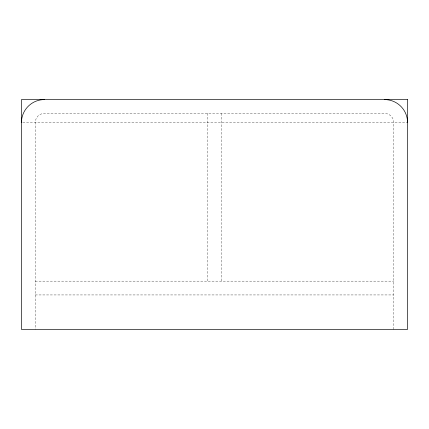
<?xml version="1.0" encoding="UTF-8"?>
<svg xmlns="http://www.w3.org/2000/svg" width="429" height="429" viewBox="0 0 429 429"><rect width="100%" height="100%" fill="white"/><g stroke="black" fill="none" stroke-linecap="round" stroke-linejoin="round"><path stroke-width="0.32" stroke-dasharray="2.15 1.61" d="M22.764 122.571L407.55 122.571M35.237 281.151L393.763 281.151M35.237 294.938L393.763 294.938M393.763 329.413L393.763 122.571A9.191 9.191 0 0 0 384.566 113.379L44.434 113.379A9.191 9.191 0 0 0 35.237 122.571L35.237 329.413M221.396 113.379L221.396 281.151M207.604 113.379L207.604 281.151"/><path stroke-width="0.64" d="M384.566 99.587A22.984 22.984 0 0 1 407.55 122.571M21.45 122.571A22.984 22.984 0 0 1 44.434 99.587M407.55 99.587L21.45 99.587L21.45 329.413L407.55 329.413L407.55 99.587"/></g></svg>
